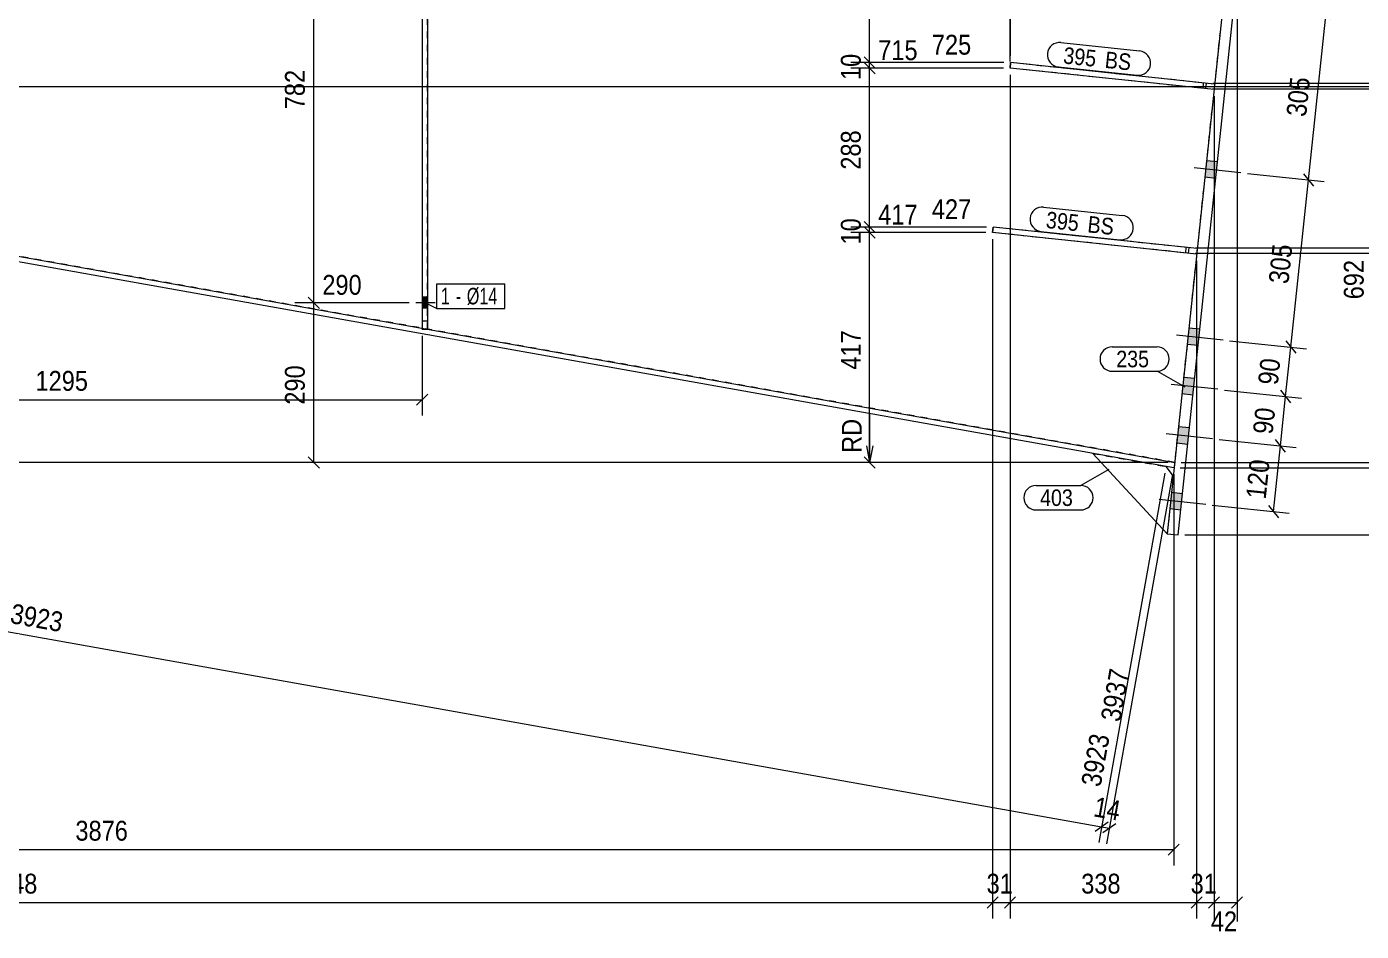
# Model space of a CAD drawing. Header units: millimetres. Extents: x 2 to 1174, y 1 to 825.
# Drawn here: x 871.2 to 1072.8, y 280.7 to 417.4 of the extents above; entities that cross this region are included whole.
import ezdxf

# ---------------------------------------------------------------- set-up
doc = ezdxf.new("R2010")
doc.units = ezdxf.units.MM
for name, pattern in [('XKITLINE00', [0]), ('XKITLINE01', [4, 1, -1, 1, -1]), ('XKITLINE02', [4, 2, -2])]:
    doc.linetypes.add(name, pattern=pattern)
for name, color, linetype, lineweight in [('Bolt', 3, 'Continuous', 0), ('BoltMark', 7, 'Continuous', 0), ('Dimensions', 7, 'Continuous', 0), ('Part', 2, 'Continuous', 0), ('PartMark', 7, 'Continuous', 0)]:
    doc.layers.add(name, color=color, linetype=linetype, lineweight=lineweight)
doc.styles.add('ARIAL', font='ARIAL.TTF')
doc.styles.add('ARIAL_NARROW', font='ARIALN.TTF')

# ---------------------------------------------------------------- blocks, each defined once
blk = doc.blocks.new('*A15')
at = {"layer": 'Part', "color": 2, "linetype": 'XKITLINE00', "lineweight": 0}
for p, q in [((930.9, 440.89), (930.9, 371.87)), ((931.74, 440.89), (931.74, 371.72))]:
    blk.add_line(p, q, dxfattribs=at)
at = {"layer": 'Part', "color": 7, "linetype": 'XKITLINE01', "lineweight": 0}
for p, q in [((931.74, 440.89), (930.9, 440.89)), ((930.9, 372.97), (931.74, 372.97)), ((930.9, 371.72), (930.9, 371.87)), ((931.74, 371.72), (930.9, 371.72))]:
    blk.add_line(p, q, dxfattribs=at)
blk = doc.blocks.new('*A16')
at = {"layer": 'Part', "color": 7, "linetype": 'XKITLINE01', "lineweight": 0}
for p, q in [((930.9, 440.89), (930.9, 371.72)), ((931.74, 440.89), (930.9, 440.89)), ((931.74, 371.72), (931.74, 440.89)), ((930.9, 372.97), (931.74, 372.97)), ((930.9, 371.72), (931.74, 371.72))]:
    blk.add_line(p, q, dxfattribs=at)
blk = doc.blocks.new('*A49')
at = {"layer": 'Part', "color": 2, "linetype": 'XKITLINE00', "lineweight": 0}
for p, q in [((1019.82, 412.02), (1019.74, 411.19)), ((1050.65, 408.76), (1019.82, 412.02)), ((1050.57, 407.94), (1019.74, 411.19)), ((1048.91, 408.11), (1049, 408.94))]:
    blk.add_line(p, q, dxfattribs=at)
at = {"layer": 'Part', "color": 7, "linetype": 'XKITLINE01', "lineweight": 0}
for p, q in [((1049.32, 408.07), (1049.41, 408.9)), ((1050.65, 408.76), (1050.57, 407.94))]:
    blk.add_line(p, q, dxfattribs=at)
blk = doc.blocks.new('*A50')
at = {"layer": 'Part', "color": 2, "linetype": 'XKITLINE00', "lineweight": 0}
for p, q in [((1017.2, 387.15), (1017.11, 386.33)), ((1047.94, 383.07), (1017.11, 386.33)), ((1048.03, 383.9), (1017.2, 387.15)), ((1046.29, 383.25), (1046.37, 384.08))]:
    blk.add_line(p, q, dxfattribs=at)
at = {"layer": 'Part', "color": 7, "linetype": 'XKITLINE01', "lineweight": 0}
for p, q in [((1046.7, 383.21), (1046.79, 384.03)), ((1048.03, 383.9), (1047.94, 383.07))]:
    blk.add_line(p, q, dxfattribs=at)
blk = doc.blocks.new('*A51')
at = {"layer": 'Part', "color": 7, "linetype": 'XKITLINE01', "lineweight": 0}
for p, q in [((1019.74, 411.19), (1019.82, 412.02)), ((1050.65, 408.76), (1019.82, 412.02)), ((1050.57, 407.94), (1019.74, 411.19)), ((1048.91, 408.11), (1049, 408.94)), ((1049.32, 408.07), (1049.41, 408.9)), ((1050.65, 408.76), (1050.57, 407.94))]:
    blk.add_line(p, q, dxfattribs=at)
blk = doc.blocks.new('*A52')
at = {"layer": 'Part', "color": 7, "linetype": 'XKITLINE01', "lineweight": 0}
for p, q in [((1017.11, 386.33), (1017.2, 387.15)), ((1047.94, 383.07), (1017.11, 386.33)), ((1048.03, 383.9), (1017.2, 387.15)), ((1046.29, 383.25), (1046.37, 384.08)), ((1046.7, 383.21), (1046.79, 384.03)), ((1048.03, 383.9), (1047.94, 383.07))]:
    blk.add_line(p, q, dxfattribs=at)
blk = doc.blocks.new('*A53')
at = {"layer": 'Part', "color": 2, "linetype": 'XKITLINE00', "lineweight": 0}
for p, q in [((1043.48, 340.81), (1032.23, 352.94)), ((1043.3, 350.97), (1044.4, 349.5))]:
    blk.add_line(p, q, dxfattribs=at)
at = {"layer": 'Part', "color": 7, "linetype": 'XKITLINE01', "lineweight": 0}
for p, q in [((1032.23, 352.94), (1043.3, 350.97)), ((1044.4, 349.5), (1043.48, 340.81))]:
    blk.add_line(p, q, dxfattribs=at)
blk = doc.blocks.new('*A54')
at = {"layer": 'Part', "color": 7, "linetype": 'XKITLINE01', "lineweight": 0}
for p, q in [((1054.04, 440.89), (1044.62, 351.58)), ((1044.62, 351.58), (721.61, 409.21))]:
    blk.add_line(p, q, dxfattribs=at)
blk = doc.blocks.new('*A57')
at = {"layer": 'Part', "color": 2, "linetype": 'XKITLINE00', "lineweight": 0}
for p, q in [((1044.47, 350.76), (721.47, 408.39)), ((721.61, 409.21), (1044.62, 351.58)), ((1044.62, 351.58), (1044.47, 350.76))]:
    blk.add_line(p, q, dxfattribs=at)
blk = doc.blocks.new('*A59')
at = {"layer": 'Part', "color": 2, "linetype": 'XKITLINE00', "lineweight": 0}
for p, q in [((1055.2, 451.86), (1043.48, 340.81)), ((1056.86, 451.68), (1055.2, 451.86)), ((1045.14, 340.63), (1056.86, 451.68)), ((1043.48, 340.81), (1045.14, 340.63))]:
    blk.add_line(p, q, dxfattribs=at)
blk = doc.blocks.new('*A73')
at = {"layer": 'Bolt'}
blk.add_hatch(color=3, dxfattribs=at).paths.add_polyline_path([(931.74, 374.9), (930.9, 374.9), (930.9, 376.54), (931.74, 376.54)], flags=17)
at = {"layer": 'Bolt', "color": 3, "linetype": 'XKITLINE00', "lineweight": 0}
for p, q in [((932.86, 375.72), (929.94, 375.72)), ((931.74, 376.54), (930.9, 376.54)), ((931.74, 374.9), (930.9, 374.9))]:
    blk.add_line(p, q, dxfattribs=at)
blk = doc.blocks.new('*A74')
at = {"layer": 'Bolt', "color": 3, "linetype": 'XKITLINE02', "lineweight": 0}
for p, q in [((932.86, 375.72), (929.94, 375.72)), ((931.74, 376.54), (930.9, 376.54)), ((931.74, 374.9), (930.9, 374.9))]:
    blk.add_line(p, q, dxfattribs=at)
blk = doc.blocks.new('*A95')
at = {"layer": 'Bolt'}
for points in [[(1056.2, 445.47), (1054.54, 445.64), (1054.8, 448.13), (1056.46, 447.96)], [(1056.2, 445.47), (1054.54, 445.64), (1054.8, 448.13), (1056.46, 447.96)], [(1055.06, 434.7), (1053.41, 434.87), (1053.67, 437.36), (1055.33, 437.18)], [(1055.06, 434.7), (1053.41, 434.87), (1053.67, 437.36), (1055.33, 437.18)], [(1054.28, 427.24), (1052.62, 427.41), (1052.88, 429.9), (1054.54, 429.72)], [(1054.28, 427.24), (1052.62, 427.41), (1052.88, 429.9), (1054.54, 429.72)], [(1053.49, 419.78), (1051.83, 419.95), (1052.1, 422.44), (1053.75, 422.26)], [(1053.49, 419.78), (1051.83, 419.95), (1052.1, 422.44), (1053.75, 422.26)], [(1050.82, 394.5), (1049.17, 394.68), (1049.43, 397.16), (1051.09, 396.99)], [(1050.82, 394.5), (1049.17, 394.68), (1049.43, 397.16), (1051.09, 396.99)], [(1048.16, 369.23), (1046.5, 369.4), (1046.76, 371.89), (1048.42, 371.71)], [(1048.16, 369.23), (1046.5, 369.4), (1046.76, 371.89), (1048.42, 371.71)], [(1047.37, 361.77), (1045.71, 361.94), (1045.98, 364.43), (1047.63, 364.25)], [(1047.37, 361.77), (1045.71, 361.94), (1045.98, 364.43), (1047.63, 364.25)], [(1046.58, 354.31), (1044.93, 354.48), (1045.19, 356.97), (1046.85, 356.79)], [(1046.58, 354.31), (1044.93, 354.48), (1045.19, 356.97), (1046.85, 356.79)], [(1045.54, 344.36), (1043.88, 344.54), (1044.14, 347.02), (1045.8, 346.85)], [(1045.54, 344.36), (1043.88, 344.54), (1044.14, 347.02), (1045.8, 346.85)]]:
    blk.add_hatch(color=3, dxfattribs=at).paths.add_polyline_path(points, flags=17)
at = {"layer": 'Bolt', "color": 3, "linetype": 'XKITLINE00', "lineweight": 0}
for p, q in [((1056.46, 447.96), (1054.8, 448.13)), ((1056.46, 447.96), (1054.8, 448.13)), ((1059.98, 446.33), (1052.93, 447.07)), ((1059.98, 446.33), (1052.93, 447.07)), ((1056.2, 445.47), (1054.54, 445.64)), ((1056.2, 445.47), (1054.54, 445.64)), ((1058.84, 435.55), (1051.8, 436.3)), ((1058.84, 435.55), (1051.8, 436.3)), ((1055.33, 437.18), (1053.67, 437.36)), ((1055.33, 437.18), (1053.67, 437.36)), ((1055.06, 434.7), (1053.41, 434.87)), ((1055.06, 434.7), (1053.41, 434.87)), ((1054.54, 429.72), (1052.88, 429.9)), ((1054.54, 429.72), (1052.88, 429.9)), ((1058.05, 428.1), (1051.01, 428.84)), ((1058.05, 428.1), (1051.01, 428.84)), ((1054.28, 427.24), (1052.62, 427.41)), ((1054.28, 427.24), (1052.62, 427.41)), ((1053.75, 422.26), (1052.1, 422.44)), ((1053.75, 422.26), (1052.1, 422.44)), ((1057.27, 420.64), (1050.22, 421.38)), ((1057.27, 420.64), (1050.22, 421.38)), ((1053.49, 419.78), (1051.83, 419.95)), ((1053.49, 419.78), (1051.83, 419.95)), ((1054.6, 395.36), (1047.56, 396.1)), ((1054.6, 395.36), (1047.56, 396.1)), ((1051.09, 396.99), (1049.43, 397.16)), ((1051.09, 396.99), (1049.43, 397.16)), ((1050.82, 394.5), (1049.17, 394.68)), ((1050.82, 394.5), (1049.17, 394.68)), ((1048.42, 371.71), (1046.76, 371.89)), ((1048.42, 371.71), (1046.76, 371.89)), ((1051.94, 370.08), (1044.89, 370.83)), ((1051.94, 370.08), (1044.89, 370.83)), ((1048.16, 369.23), (1046.5, 369.4)), ((1048.16, 369.23), (1046.5, 369.4)), ((1051.15, 362.63), (1044.1, 363.37)), ((1051.15, 362.63), (1044.1, 363.37)), ((1047.63, 364.25), (1045.98, 364.43)), ((1047.63, 364.25), (1045.98, 364.43)), ((1047.37, 361.77), (1045.71, 361.94)), ((1047.37, 361.77), (1045.71, 361.94)), ((1046.85, 356.79), (1045.19, 356.97)), ((1046.85, 356.79), (1045.19, 356.97)), ((1050.36, 355.17), (1043.32, 355.91)), ((1050.36, 355.17), (1043.32, 355.91)), ((1046.58, 354.31), (1044.93, 354.48)), ((1046.58, 354.31), (1044.93, 354.48)), ((1045.8, 346.85), (1044.14, 347.02)), ((1045.8, 346.85), (1044.14, 347.02)), ((1049.31, 345.22), (1042.27, 345.96)), ((1049.31, 345.22), (1042.27, 345.96)), ((1045.54, 344.36), (1043.88, 344.54)), ((1045.54, 344.36), (1043.88, 344.54))]:
    blk.add_line(p, q, dxfattribs=at)
blk = doc.blocks.new('*A345')
at = {"layer": 'Dimensions', "color": 7, "linetype": 'XKITLINE00', "lineweight": 0}
for p, q in [((1019.74, 410.19), (1019.74, 282.66)), ((1017.11, 385.33), (1017.11, 282.66)), ((1017.96, 285.9), (1016.27, 284.21)), ((1017.11, 285.06), (1019.74, 285.06)), ((1020.58, 285.9), (1018.89, 284.21))]:
    blk.add_line(p, q, dxfattribs=at)
at = {"layer": 'Dimensions', "color": 3}
for p in [(1017.11, 285.06), (1019.74, 285.06)]:
    blk.add_point(p, dxfattribs=at)
at = {"layer": 'Dimensions', "color": 3, "style": 'ARIAL', "width": 0.85}
blk.add_text('31', height=3, dxfattribs=at).set_placement((1016.2, 286.41))
blk = doc.blocks.new('*A346')
at = {"layer": 'Dimensions', "color": 7, "linetype": 'XKITLINE00', "lineweight": 0}
for p, q in [((1019.74, 410.19), (1019.74, 282.66)), ((1047.94, 382.07), (1047.94, 282.66)), ((1020.58, 285.9), (1018.89, 284.21)), ((1019.74, 285.06), (1047.94, 285.06)), ((1048.79, 285.9), (1047.09, 284.21))]:
    blk.add_line(p, q, dxfattribs=at)
at = {"layer": 'Dimensions', "color": 3}
for p in [(1019.74, 285.06), (1047.94, 285.06)]:
    blk.add_point(p, dxfattribs=at)
at = {"layer": 'Dimensions', "color": 3, "style": 'ARIAL', "width": 0.85}
blk.add_text('338', height=3, dxfattribs=at).set_placement((1030.5, 286.41))
blk = doc.blocks.new('*A352')
at = {"layer": 'Dimensions', "color": 7, "linetype": 'XKITLINE00', "lineweight": 0}
for p, q in [((932.15, 457.19), (932.15, 530.08)), ((1019.74, 412.19), (1019.74, 530.08)), ((933, 528.08), (931.3, 526.38)), ((932.15, 527.23), (1019.74, 527.23)), ((1020.58, 528.08), (1018.89, 526.38))]:
    blk.add_line(p, q, dxfattribs=at)
at = {"layer": 'Dimensions', "color": 3}
for p in [(932.15, 527.23), (1019.74, 527.23)]:
    blk.add_point(p, dxfattribs=at)
at = {"layer": 'Dimensions', "color": 3, "style": 'ARIAL', "width": 0.85}
blk.add_text('1051', height=3, dxfattribs=at).set_placement((971.49, 528.58))
blk = doc.blocks.new('*A353')
at = {"layer": 'Dimensions', "color": 7, "linetype": 'XKITLINE00', "lineweight": 0}
for p, q in [((1019.74, 412.19), (1019.74, 530.08)), ((1019.82, 413.02), (1019.82, 530.08)), ((1020.58, 528.08), (1018.89, 526.38)), ((1020.67, 528.08), (1018.98, 526.38)), ((1019.74, 527.23), (1019.82, 527.23))]:
    blk.add_line(p, q, dxfattribs=at)
at = {"layer": 'Dimensions', "color": 3}
for p in [(1019.74, 527.23), (1019.82, 527.23)]:
    blk.add_point(p, dxfattribs=at)
at = {"layer": 'Dimensions', "color": 3, "style": 'ARIAL', "width": 0.85}
blk.add_text('1', height=3, dxfattribs=at).set_placement((1018.67, 528.58))
blk = doc.blocks.new('*A354')
at = {"layer": 'Dimensions', "color": 7, "linetype": 'XKITLINE00', "lineweight": 0}
for p, q in [((1019.82, 413.02), (1019.82, 530.08)), ((1040.07, 457.72), (1040.07, 530.08)), ((1020.67, 528.08), (1018.98, 526.38)), ((1019.82, 527.23), (1040.07, 527.23)), ((1040.92, 528.08), (1039.22, 526.38))]:
    blk.add_line(p, q, dxfattribs=at)
at = {"layer": 'Dimensions', "color": 3}
for p in [(1019.82, 527.23), (1040.07, 527.23)]:
    blk.add_point(p, dxfattribs=at)
at = {"layer": 'Dimensions', "color": 3, "style": 'ARIAL', "width": 0.85}
blk.add_text('243', height=3, dxfattribs=at).set_placement((1026.61, 528.58))
blk = doc.blocks.new('*A357')
at = {"layer": 'Dimensions', "color": 7, "linetype": 'XKITLINE00', "lineweight": 0}
for p, q in [((1044.47, 349.76), (1044.47, 290.66)), ((721.47, 293.06), (1044.47, 293.06)), ((1045.32, 293.9), (1043.63, 292.21))]:
    blk.add_line(p, q, dxfattribs=at)
at = {"layer": 'Dimensions', "color": 3}
blk.add_point((1044.47, 293.06), dxfattribs=at)
at = {"layer": 'Dimensions', "color": 3, "style": 'ARIAL', "width": 0.85}
blk.add_text('3876', height=3, dxfattribs=at).set_placement((878.52, 294.41))
blk = doc.blocks.new('*A358')
at = {"layer": 'Dimensions', "color": 7, "linetype": 'XKITLINE00', "lineweight": 0}
for p, q in [((822.99, 390.05), (822.99, 358.66)), ((930.9, 370.72), (930.9, 358.66)), ((823.83, 361.9), (822.14, 360.21)), ((822.99, 361.06), (930.9, 361.06)), ((931.75, 361.9), (930.05, 360.21))]:
    blk.add_line(p, q, dxfattribs=at)
at = {"layer": 'Dimensions', "color": 3}
for p in [(822.99, 361.06), (930.9, 361.06)]:
    blk.add_point(p, dxfattribs=at)
at = {"layer": 'Dimensions', "color": 3, "style": 'ARIAL', "width": 0.85}
blk.add_text('1295', height=3, dxfattribs=at).set_placement((872.49, 362.41))
blk = doc.blocks.new('*A359')
at = {"layer": 'Dimensions', "color": 7, "linetype": 'XKITLINE00', "lineweight": 0}
for p, q in [((711.75, 353.92), (1033.58, 296.49)), ((1043.13, 349.98), (1033.16, 294.13)), ((1034.57, 297.18), (1032.6, 295.81))]:
    blk.add_line(p, q, dxfattribs=at)
at = {"layer": 'Dimensions', "color": 3}
blk.add_point((1033.58, 296.49), dxfattribs=at)
at = {"layer": 'Dimensions', "color": 3, "style": 'ARIAL', "width": 0.85}
for rotation, p in [(-10.1184, (868.52, 327.32)), (79.8818, (1033.42, 302.42))]:
    blk.add_text('3923', height=3, rotation=rotation, dxfattribs=at).set_placement(p)
blk = doc.blocks.new('*A360')
at = {"layer": 'Dimensions', "color": 7, "linetype": 'XKITLINE00', "lineweight": 0}
for p, q in [((1043.13, 349.98), (1033.16, 294.13)), ((1044.3, 349.77), (1034.33, 293.92)), ((1034.57, 297.18), (1032.6, 295.81)), ((1033.58, 296.49), (1034.76, 296.29)), ((1035.74, 296.97), (1033.77, 295.6))]:
    blk.add_line(p, q, dxfattribs=at)
at = {"layer": 'Dimensions', "color": 3}
for p in [(1033.58, 296.49), (1034.76, 296.29)]:
    blk.add_point(p, dxfattribs=at)
at = {"layer": 'Dimensions', "color": 3, "style": 'ARIAL', "width": 0.85}
for s, rotation, p in [('3937', 79.8818, (1036.38, 312.25)), ('14', -10.1184, (1032.22, 298.11))]:
    blk.add_text(s, height=3, rotation=rotation, dxfattribs=at).set_placement(p)
blk = doc.blocks.new('*A361')
at = {"layer": 'Dimensions', "color": 7, "linetype": 'XKITLINE00', "lineweight": 0}
for p, q in [((1045.62, 351.58), (1100.93, 351.58)), ((1097.68, 352.43), (1099.38, 350.73)), ((1098.53, 340.63), (1098.53, 351.58)), ((1097.68, 341.48), (1099.38, 339.79)), ((1046.14, 340.63), (1100.93, 340.63))]:
    blk.add_line(p, q, dxfattribs=at)
at = {"layer": 'Dimensions', "color": 3}
for p in [(1098.53, 351.58), (1098.53, 340.63)]:
    blk.add_point(p, dxfattribs=at)
at = {"layer": 'Dimensions', "color": 3, "style": 'ARIAL', "width": 0.85}
blk.add_text('131', height=3, rotation=90.0002, dxfattribs=at).set_placement((1097.18, 342.77))
blk.add_text('131', height=3, dxfattribs=at).set_placement((1085.39, 341.83))
blk = doc.blocks.new('*A362')
at = {"layer": 'Dimensions', "color": 7, "linetype": 'XKITLINE00', "lineweight": 0}
for p, q in [((1047.7, 383.21), (1100.93, 383.21)), ((1097.68, 384.05), (1099.38, 382.36)), ((1098.53, 351.58), (1098.53, 383.21)), ((1045.62, 351.58), (1100.93, 351.58)), ((1097.68, 352.43), (1099.38, 350.73))]:
    blk.add_line(p, q, dxfattribs=at)
at = {"layer": 'Dimensions', "color": 3}
for p in [(1098.53, 383.21), (1098.53, 351.58)]:
    blk.add_point(p, dxfattribs=at)
at = {"layer": 'Dimensions', "color": 3, "style": 'ARIAL', "width": 0.85}
blk.add_text('380', height=3, dxfattribs=at).set_placement((1086.05, 384.41))
blk.add_text('380', height=3, rotation=90.0002, dxfattribs=at).set_placement((1097.18, 364.05))
blk = doc.blocks.new('*A363')
at = {"layer": 'Dimensions', "color": 7, "linetype": 'XKITLINE00', "lineweight": 0}
for p, q in [((1047.7, 383.21), (1100.93, 383.21)), ((1047.79, 384.03), (1100.93, 384.03)), ((1097.68, 384.88), (1099.38, 383.19)), ((1097.68, 384.05), (1099.38, 382.36)), ((1098.53, 383.21), (1098.53, 384.03))]:
    blk.add_line(p, q, dxfattribs=at)
at = {"layer": 'Dimensions', "color": 3}
for p in [(1098.53, 384.03), (1098.53, 383.21)]:
    blk.add_point(p, dxfattribs=at)
at = {"layer": 'Dimensions', "color": 3, "style": 'ARIAL', "width": 0.85}
blk.add_text('389', height=3, dxfattribs=at).set_placement((1077.95, 385.23))
blk.add_text('10', height=3, rotation=90.0002, dxfattribs=at).set_placement((1097.18, 381.39))
blk = doc.blocks.new('*A364')
at = {"layer": 'Dimensions', "color": 7, "linetype": 'XKITLINE00', "lineweight": 0}
for p, q in [((1050.32, 408.07), (1100.93, 408.07)), ((1097.68, 408.92), (1099.38, 407.22)), ((1098.53, 384.03), (1098.53, 408.07)), ((1047.79, 384.03), (1100.93, 384.03)), ((1097.68, 384.88), (1099.38, 383.19))]:
    blk.add_line(p, q, dxfattribs=at)
at = {"layer": 'Dimensions', "color": 3}
for p in [(1098.53, 408.07), (1098.53, 384.03)]:
    blk.add_point(p, dxfattribs=at)
at = {"layer": 'Dimensions', "color": 3, "style": 'ARIAL', "width": 0.85}
blk.add_text('678', height=3, dxfattribs=at).set_placement((1086.05, 409.27))
blk.add_text('288', height=3, rotation=90.0002, dxfattribs=at).set_placement((1097.18, 392.71))
blk = doc.blocks.new('*A365')
at = {"layer": 'Dimensions', "color": 7, "linetype": 'XKITLINE00', "lineweight": 0}
for p, q in [((1097.68, 409.74), (1099.38, 408.05)), ((1050.32, 408.07), (1100.93, 408.07)), ((1050.41, 408.9), (1100.93, 408.9)), ((1097.68, 408.92), (1099.38, 407.22)), ((1098.53, 408.07), (1098.53, 408.9))]:
    blk.add_line(p, q, dxfattribs=at)
at = {"layer": 'Dimensions', "color": 3}
for p in [(1098.53, 408.9), (1098.53, 408.07)]:
    blk.add_point(p, dxfattribs=at)
at = {"layer": 'Dimensions', "color": 3, "style": 'ARIAL', "width": 0.85}
blk.add_text('688', height=3, dxfattribs=at).set_placement((1077.95, 410.1))
blk.add_text('10', height=3, rotation=90.0002, dxfattribs=at).set_placement((1097.18, 406.26))
blk = doc.blocks.new('*A366')
at = {"layer": 'Dimensions', "color": 7, "linetype": 'XKITLINE00', "lineweight": 0}
for p, q in [((1097.68, 441.74), (1099.38, 440.04)), ((1055.04, 440.89), (1100.93, 440.89)), ((1098.53, 408.9), (1098.53, 440.89)), ((1097.68, 409.74), (1099.38, 408.05)), ((1050.41, 408.9), (1100.93, 408.9))]:
    blk.add_line(p, q, dxfattribs=at)
at = {"layer": 'Dimensions', "color": 3}
for p in [(1098.53, 440.89), (1098.53, 408.9)]:
    blk.add_point(p, dxfattribs=at)
at = {"layer": 'Dimensions', "color": 3, "style": 'ARIAL', "width": 0.85}
blk.add_text('1072', height=3, dxfattribs=at).set_placement((1083.83, 442.09))
blk.add_text('384', height=3, rotation=90.0002, dxfattribs=at).set_placement((1097.18, 421.55))
blk = doc.blocks.new('*A370')
at = {"layer": 'Dimensions', "color": 7, "linetype": 'XKITLINE00', "lineweight": 0}
for p, q in [((722.47, 408.39), (1076.93, 408.39)), ((1045.47, 350.76), (1076.93, 350.76))]:
    blk.add_line(p, q, dxfattribs=at)
at = {"layer": 'Dimensions', "color": 3, "style": 'ARIAL', "width": 0.85}
blk.add_text('692', height=3, rotation=90.0002, dxfattribs=at).set_placement((1073.18, 376.24))
blk = doc.blocks.new('*A371')
at = {"layer": 'Dimensions', "color": 7, "linetype": 'XKITLINE00', "lineweight": 0}
for p, q in [((928.94, 375.72), (911.68, 375.72)), ((913.68, 376.57), (915.38, 374.87)), ((914.53, 351.58), (914.53, 375.72)), ((1043.62, 351.58), (911.68, 351.58)), ((913.68, 352.43), (915.38, 350.73))]:
    blk.add_line(p, q, dxfattribs=at)
at = {"layer": 'Dimensions', "color": 3}
for p in [(914.53, 375.72), (914.53, 351.58)]:
    blk.add_point(p, dxfattribs=at)
at = {"layer": 'Dimensions', "color": 3, "style": 'ARIAL', "width": 0.85}
blk.add_text('290', height=3, dxfattribs=at).set_placement((915.83, 376.92))
blk.add_text('290', height=3, rotation=90.0002, dxfattribs=at).set_placement((913.18, 360.31))
blk = doc.blocks.new('*A372')
at = {"layer": 'Dimensions', "color": 7, "linetype": 'XKITLINE00', "lineweight": 0}
for p, q in [((913.68, 441.74), (915.38, 440.04)), ((928.94, 440.89), (911.68, 440.89)), ((914.53, 375.72), (914.53, 440.89)), ((928.94, 375.72), (911.68, 375.72)), ((913.68, 376.57), (915.38, 374.87))]:
    blk.add_line(p, q, dxfattribs=at)
at = {"layer": 'Dimensions', "color": 3}
for p in [(914.53, 440.89), (914.53, 375.72)]:
    blk.add_point(p, dxfattribs=at)
at = {"layer": 'Dimensions', "color": 3, "style": 'ARIAL', "width": 0.85}
blk.add_text('1072', height=3, dxfattribs=at).set_placement((915.83, 442.09))
blk.add_text('782', height=3, rotation=90.0002, dxfattribs=at).set_placement((913.18, 404.97))
blk = doc.blocks.new('*A373')
at = {"layer": 'Dimensions', "color": 7, "linetype": 'XKITLINE00', "lineweight": 0}
blk.add_line((1043.62, 351.58), (803.68, 351.58), dxfattribs=at)
blk = doc.blocks.new('*A375')
at = {"layer": 'Dimensions', "color": 7, "linetype": 'XKITLINE00', "lineweight": 0}
for p, q in [((1016.11, 386.33), (995.68, 386.33)), ((997.68, 387.17), (999.38, 385.48)), ((998.53, 351.58), (998.53, 386.33)), ((998.53, 358.8), (998.53, 351.58)), ((998.03, 354.08), (998.53, 351.58)), ((999.03, 354.08), (998.53, 351.58)), ((1043.62, 351.58), (994.03, 351.58)), ((1043.62, 351.58), (995.68, 351.58)), ((997.68, 352.43), (999.38, 350.73))]:
    blk.add_line(p, q, dxfattribs=at)
at = {"layer": 'Dimensions', "color": 3}
for p in [(998.53, 386.33), (998.53, 351.58)]:
    blk.add_point(p, dxfattribs=at)
at = {"layer": 'Dimensions', "color": 7}
blk.add_point((998.53, 351.58), dxfattribs=at)
at = {"layer": 'Dimensions', "color": 3, "style": 'ARIAL', "width": 0.85}
blk.add_text('417', height=3, dxfattribs=at).set_placement((999.83, 387.53))
for s, p in [('417', (997.18, 365.61)), ('RD', (997.33, 353.02))]:
    blk.add_text(s, height=3, rotation=90.0002, dxfattribs=at).set_placement(p)
blk = doc.blocks.new('*A376')
at = {"layer": 'Dimensions', "color": 7, "linetype": 'XKITLINE00', "lineweight": 0}
for p, q in [((997.68, 388), (999.38, 386.31)), ((1016.2, 387.15), (995.68, 387.15)), ((1016.11, 386.33), (995.68, 386.33)), ((997.68, 387.17), (999.38, 385.48)), ((998.53, 386.33), (998.53, 387.15))]:
    blk.add_line(p, q, dxfattribs=at)
at = {"layer": 'Dimensions', "color": 3}
for p in [(998.53, 387.15), (998.53, 386.33)]:
    blk.add_point(p, dxfattribs=at)
at = {"layer": 'Dimensions', "color": 3, "style": 'ARIAL', "width": 0.85}
blk.add_text('427', height=3, dxfattribs=at).set_placement((1007.93, 388.35))
blk.add_text('10', height=3, rotation=90.0002, dxfattribs=at).set_placement((997.18, 384.52))
blk = doc.blocks.new('*A377')
at = {"layer": 'Dimensions', "color": 7, "linetype": 'XKITLINE00', "lineweight": 0}
for p, q in [((997.68, 412.04), (999.38, 410.34)), ((1018.74, 411.19), (995.68, 411.19)), ((998.53, 387.15), (998.53, 411.19)), ((997.68, 388), (999.38, 386.31)), ((1016.2, 387.15), (995.68, 387.15))]:
    blk.add_line(p, q, dxfattribs=at)
at = {"layer": 'Dimensions', "color": 3}
for p in [(998.53, 411.19), (998.53, 387.15)]:
    blk.add_point(p, dxfattribs=at)
at = {"layer": 'Dimensions', "color": 3, "style": 'ARIAL', "width": 0.85}
blk.add_text('715', height=3, dxfattribs=at).set_placement((999.83, 412.39))
blk.add_text('288', height=3, rotation=90.0002, dxfattribs=at).set_placement((997.18, 395.83))
blk = doc.blocks.new('*A378')
at = {"layer": 'Dimensions', "color": 7, "linetype": 'XKITLINE00', "lineweight": 0}
for p, q in [((1018.82, 412.02), (995.68, 412.02)), ((997.68, 412.87), (999.38, 411.17)), ((997.68, 412.04), (999.38, 410.34)), ((998.53, 411.19), (998.53, 412.02)), ((1018.74, 411.19), (995.68, 411.19))]:
    blk.add_line(p, q, dxfattribs=at)
at = {"layer": 'Dimensions', "color": 3}
for p in [(998.53, 412.02), (998.53, 411.19)]:
    blk.add_point(p, dxfattribs=at)
at = {"layer": 'Dimensions', "color": 3, "style": 'ARIAL', "width": 0.85}
blk.add_text('725', height=3, dxfattribs=at).set_placement((1007.93, 413.22))
blk.add_text('10', height=3, rotation=90.0002, dxfattribs=at).set_placement((997.18, 409.38))
blk = doc.blocks.new('*A379')
at = {"layer": 'Dimensions', "color": 7, "linetype": 'XKITLINE00', "lineweight": 0}
for p, q in [((997.68, 441.74), (999.38, 440.04)), ((1016.11, 440.89), (995.68, 440.89)), ((998.53, 412.02), (998.53, 440.89)), ((1018.82, 412.02), (995.68, 412.02)), ((997.68, 412.87), (999.38, 411.17))]:
    blk.add_line(p, q, dxfattribs=at)
at = {"layer": 'Dimensions', "color": 3}
for p in [(998.53, 440.89), (998.53, 412.02)]:
    blk.add_point(p, dxfattribs=at)
at = {"layer": 'Dimensions', "color": 3, "style": 'ARIAL', "width": 0.85}
blk.add_text('1072', height=3, dxfattribs=at).set_placement((999.83, 442.09))
blk.add_text('346', height=3, rotation=90.0002, dxfattribs=at).set_placement((997.18, 423.12))
blk = doc.blocks.new('*A381')
at = {"layer": 'Dimensions', "color": 7, "linetype": 'XKITLINE00', "lineweight": 0}
for p, q in [((1051.36, 355.06), (1062.98, 353.84)), ((1059.83, 355.02), (1061.34, 353.15)), ((1059.54, 344.14), (1060.59, 354.09)), ((1050.31, 345.12), (1061.93, 343.89)), ((1058.78, 345.08), (1060.29, 343.21))]:
    blk.add_line(p, q, dxfattribs=at)
at = {"layer": 'Dimensions', "color": 3}
for p in [(1060.59, 354.09), (1059.54, 344.14)]:
    blk.add_point(p, dxfattribs=at)
at = {"layer": 'Dimensions', "color": 3, "style": 'ARIAL', "width": 0.85}
blk.add_text('120', height=3, rotation=83.9784, dxfattribs=at).set_placement((1058.37, 345.94))
blk = doc.blocks.new('*A382')
at = {"layer": 'Dimensions', "color": 7, "linetype": 'XKITLINE00', "lineweight": 0}
for p, q in [((1052.14, 362.52), (1063.76, 361.29)), ((1060.59, 354.09), (1061.38, 361.55)), ((1060.62, 362.48), (1062.13, 360.61)), ((1051.36, 355.06), (1062.98, 353.84)), ((1059.83, 355.02), (1061.34, 353.15))]:
    blk.add_line(p, q, dxfattribs=at)
at = {"layer": 'Dimensions', "color": 3}
for p in [(1061.38, 361.55), (1060.59, 354.09)]:
    blk.add_point(p, dxfattribs=at)
at = {"layer": 'Dimensions', "color": 3, "style": 'ARIAL', "width": 0.85}
blk.add_text('90', height=3, rotation=83.9784, dxfattribs=at).set_placement((1059.41, 355.75))
blk = doc.blocks.new('*A383')
at = {"layer": 'Dimensions', "color": 7, "linetype": 'XKITLINE00', "lineweight": 0}
for p, q in [((1052.93, 369.98), (1064.55, 368.75)), ((1061.41, 369.94), (1062.92, 368.07)), ((1061.38, 361.55), (1062.16, 369.01)), ((1052.14, 362.52), (1063.76, 361.29)), ((1060.62, 362.48), (1062.13, 360.61))]:
    blk.add_line(p, q, dxfattribs=at)
at = {"layer": 'Dimensions', "color": 3}
for p in [(1062.16, 369.01), (1061.38, 361.55)]:
    blk.add_point(p, dxfattribs=at)
at = {"layer": 'Dimensions', "color": 3, "style": 'ARIAL', "width": 0.85}
blk.add_text('90', height=3, rotation=83.9784, dxfattribs=at).set_placement((1060.19, 363.2))
blk = doc.blocks.new('*A384')
at = {"layer": 'Dimensions', "color": 7, "linetype": 'XKITLINE00', "lineweight": 0}
for p, q in [((1055.6, 395.26), (1067.21, 394.03)), ((1062.16, 369.01), (1064.83, 394.28)), ((1064.07, 395.21), (1065.58, 393.35)), ((1052.93, 369.98), (1064.55, 368.75)), ((1061.41, 369.94), (1062.92, 368.07))]:
    blk.add_line(p, q, dxfattribs=at)
at = {"layer": 'Dimensions', "color": 3}
for p in [(1064.83, 394.28), (1062.16, 369.01)]:
    blk.add_point(p, dxfattribs=at)
at = {"layer": 'Dimensions', "color": 3, "style": 'ARIAL', "width": 0.85}
blk.add_text('305', height=3, rotation=83.9784, dxfattribs=at).set_placement((1061.8, 378.47))
blk = doc.blocks.new('*A385')
at = {"layer": 'Dimensions', "color": 7, "linetype": 'XKITLINE00', "lineweight": 0}
for p, q in [((1058.26, 420.53), (1069.88, 419.31)), ((1064.83, 394.28), (1067.49, 419.56)), ((1066.74, 420.49), (1068.25, 418.63)), ((1055.6, 395.26), (1067.21, 394.03)), ((1064.07, 395.21), (1065.58, 393.35))]:
    blk.add_line(p, q, dxfattribs=at)
at = {"layer": 'Dimensions', "color": 3}
for p in [(1067.49, 419.56), (1064.83, 394.28)]:
    blk.add_point(p, dxfattribs=at)
at = {"layer": 'Dimensions', "color": 3, "style": 'ARIAL', "width": 0.85}
blk.add_text('305', height=3, rotation=83.9784, dxfattribs=at).set_placement((1064.47, 403.74))
blk = doc.blocks.new('*A390')
at = {"layer": 'BoltMark', "color": 7, "linetype": 'XKITLINE00', "lineweight": 0}
for p, q in [((933.13, 378.57), (943.43, 378.57)), ((933.13, 374.87), (933.13, 378.57)), ((943.43, 374.87), (943.43, 378.57)), ((931.4, 375.72), (933.13, 374.87)), ((933.13, 374.87), (943.43, 374.87))]:
    blk.add_line(p, q, dxfattribs=at)
at = {"layer": 'BoltMark', "color": 3, "style": 'ARIAL_NARROW', "width": 0.85}
for s, p in [('1', (933.73, 375.47)), ('Ø14', (937.66, 375.47)), ('-', (936, 375.47))]:
    blk.add_text(s, height=2.5, dxfattribs=at).set_placement(p)
blk = doc.blocks.new('*A394')
at = {"layer": 'PartMark', "color": 7, "linetype": 'XKITLINE00', "lineweight": 0}
for p, q in [((1035.19, 369.06), (1041.95, 369.06)), ((1035.19, 365.36), (1041.95, 365.36)), ((1046.19, 362.97), (1041.95, 365.36))]:
    blk.add_line(p, q, dxfattribs=at)
for centre, start, end in [((1035.19, 367.21), 90, 270), ((1041.95, 367.21), 270, 90)]:
    blk.add_arc(centre, 1.85, start, end, dxfattribs=at)
at = {"layer": 'PartMark', "color": 3, "style": 'ARIAL', "width": 0.85}
blk.add_text('235', height=2.5, dxfattribs=at).set_placement((1035.79, 365.96))
blk = doc.blocks.new('*A395')
at = {"layer": 'PartMark', "color": 7, "linetype": 'XKITLINE00', "lineweight": 0}
for p, q in [((1034.69, 350.49), (1030.44, 348.1)), ((1023.68, 348.1), (1030.44, 348.1)), ((1023.68, 344.4), (1030.44, 344.4))]:
    blk.add_line(p, q, dxfattribs=at)
for centre, start, end in [((1023.68, 346.25), 90, 270), ((1030.44, 346.25), 270, 90)]:
    blk.add_arc(centre, 1.85, start, end, dxfattribs=at)
at = {"layer": 'PartMark', "color": 3, "style": 'ARIAL', "width": 0.85}
blk.add_text('403', height=2.5, dxfattribs=at).set_placement((1024.28, 345))
blk = doc.blocks.new('*A402')
at = {"layer": 'PartMark', "color": 7, "linetype": 'XKITLINE00', "lineweight": 0}
for p, q in [((1027.43, 415.04), (1039.33, 413.78)), ((1027.04, 411.36), (1038.94, 410.1))]:
    blk.add_line(p, q, dxfattribs=at)
for centre, start, end in [((1027.24, 413.2), 83.9789, 263.9789), ((1039.13, 411.94), 263.9789, 83.9789)]:
    blk.add_arc(centre, 1.85, start, end, dxfattribs=at)
at = {"layer": 'PartMark', "color": 3, "style": 'ARIAL', "width": 0.85}
for s, p in [('395', (1027.7, 411.89)), ('BS', (1033.98, 411.23))]:
    blk.add_text(s, height=2.5, rotation=-6.0218, dxfattribs=at).set_placement(p)
blk = doc.blocks.new('*A404')
at = {"layer": 'PartMark', "color": 7, "linetype": 'XKITLINE00', "lineweight": 0}
for p, q in [((1024.81, 390.17), (1036.71, 388.92)), ((1024.42, 386.49), (1036.32, 385.24))]:
    blk.add_line(p, q, dxfattribs=at)
for centre, start, end in [((1024.62, 388.33), 83.9789, 263.9789), ((1036.51, 387.08), 263.9789, 83.9789)]:
    blk.add_arc(centre, 1.85, start, end, dxfattribs=at)
at = {"layer": 'PartMark', "color": 3, "style": 'ARIAL', "width": 0.85}
for s, p in [('395', (1025.08, 387.03)), ('BS', (1031.36, 386.37))]:
    blk.add_text(s, height=2.5, rotation=-6.0218, dxfattribs=at).set_placement(p)
blk = doc.blocks.new('*A407')
at = {"layer": 'Dimensions', "color": 7, "linetype": 'XKITLINE00', "lineweight": 0}
for p, q in [((1017.11, 385.33), (1017.11, 282.66)), ((721.47, 285.06), (1017.11, 285.06)), ((1017.96, 285.9), (1016.27, 284.21))]:
    blk.add_line(p, q, dxfattribs=at)
at = {"layer": 'Dimensions', "color": 3}
blk.add_point((1017.11, 285.06), dxfattribs=at)
at = {"layer": 'Dimensions', "color": 3, "style": 'ARIAL', "width": 0.85}
blk.add_text('3548', height=3, dxfattribs=at).set_placement((864.84, 286.41))
blk = doc.blocks.new('*A408')
at = {"layer": 'Dimensions', "color": 7, "linetype": 'XKITLINE00', "lineweight": 0}
for p, q in [((1050.57, 406.94), (1050.57, 282.66)), ((1047.94, 382.07), (1047.94, 282.66)), ((1048.79, 285.9), (1047.09, 284.21)), ((1047.94, 285.06), (1050.57, 285.06)), ((1051.41, 285.9), (1049.72, 284.21))]:
    blk.add_line(p, q, dxfattribs=at)
at = {"layer": 'Dimensions', "color": 3}
for p in [(1047.94, 285.06), (1050.57, 285.06)]:
    blk.add_point(p, dxfattribs=at)
at = {"layer": 'Dimensions', "color": 3, "style": 'ARIAL', "width": 0.85}
blk.add_text('31', height=3, dxfattribs=at).set_placement((1047.03, 286.41))
blk = doc.blocks.new('*A409')
at = {"layer": 'Dimensions', "color": 7, "linetype": 'XKITLINE00', "lineweight": 0}
for p, q in [((1054.04, 439.89), (1054.04, 282.21)), ((1050.57, 406.94), (1050.57, 282.21)), ((1051.41, 285.9), (1049.72, 284.21)), ((1050.57, 285.06), (1054.04, 285.06)), ((1054.89, 285.9), (1053.19, 284.21))]:
    blk.add_line(p, q, dxfattribs=at)
at = {"layer": 'Dimensions', "color": 3}
for p in [(1050.57, 285.06), (1054.04, 285.06)]:
    blk.add_point(p, dxfattribs=at)
at = {"layer": 'Dimensions', "color": 3, "style": 'ARIAL', "width": 0.85}
blk.add_text('42', height=3, dxfattribs=at).set_placement((1050.08, 280.71))

msp = doc.modelspace()

# ---------------------------------------------------------------- block references
at = {"lineweight": 0}
for name in ['*A352', '*A353', '*A354', '*A59', '*A95', '*A372', '*A379', '*A366', '*A54', '*A15', '*A16', '*A409', '*A385', '*A378', '*A377', '*A402', '*A49', '*A51', '*A364', '*A365', '*A345', '*A346', '*A359', '*A407', '*A357', '*A57', '*A370', '*A408', '*A373', '*A384', '*A376', '*A358', '*A375', '*A404', '*A362', '*A363', '*A50', '*A52', '*A371', '*A390', '*A73', '*A74', '*A394', '*A383', '*A382', '*A381', '*A53', '*A361', '*A395', '*A360']:
    msp.add_blockref(name, (0, 0), dxfattribs=at)

doc.saveas('drawing.dxf')
